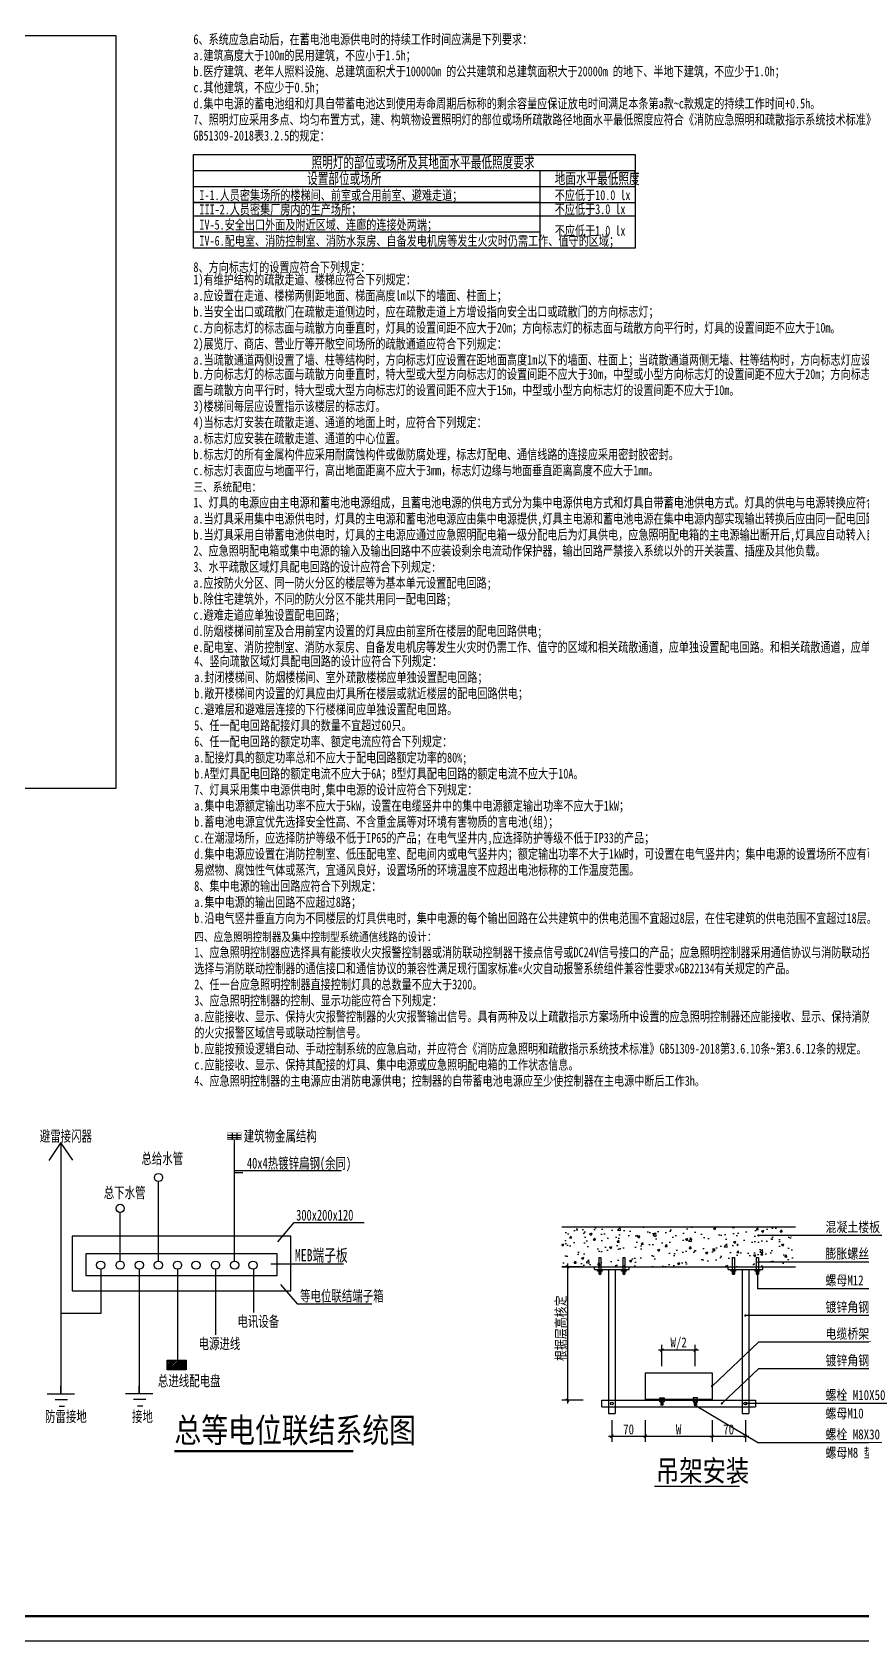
# Model space of a CAD drawing. Header units: millimetres. Extents: x -633009578 to 5705885, y -633235091 to 2571734.
# Drawn here: x 2474792 to 2508360, y 1986571 to 2051684 of the extents above; entities that cross this region are included whole.
import ezdxf
from ezdxf.enums import TextEntityAlignment as Align

# ---------------------------------------------------------------- set-up
doc = ezdxf.new("R2010")
doc.units = ezdxf.units.MM
doc.header["$LTSCALE"] = 1000
doc.header["$MEASUREMENT"] = 0
doc.linetypes.add('CONTINOUS', pattern=[0])
doc.layers.get('0').update_dxf_attribs({"color": 9})
for name, color, linetype in [('ABDE_DENG', 4, 'Continuous'), ('ABDE_LIN', 1, 'Continuous'), ('DEV', 7, 'Continuous'), ('E-电气说明文字', 3, 'Continuous'), ('EL-TEXT', 3, 'Continuous'), ('PUB_DIM', 3, 'Continuous'), ('PUB_TEXT', 7, 'Continuous'), ('QD', 7, 'Continuous'), ('TERM', 2, 'Continuous'), ('电-标注文字', 6, 'Continuous'), ('设备-箱柜', 3, 'Continuous'), ('院图签、封面151013$0$PUB_TITLE', 153, 'Continuous'), ('院图签、封面151013$0$图签文字', 4, 'Continuous')]:
    doc.layers.add(name, color=color, linetype=linetype)
doc.styles.add('-黑体', font='simhei.ttf', dxfattribs={"width": 0.8})
doc.styles.add('_HZTXT', font='simhei.ttf', dxfattribs={"width": 0.8, "bigfont": 'hztxt.shx'})
doc.styles.add('_TEL_DIM', font='simhei.ttf', dxfattribs={"height": 3.5, "bigfont": 'HZTXT'})
doc.styles.add('DIM', font='simhei.ttf')
doc.styles.add('SIM-DX', font='simhei.ttf', dxfattribs={"width": 0.707, "bigfont": 'HZTXT'})
doc.styles.get("Standard").update_dxf_attribs({"font": 'simhei.ttf', "bigfont": 'hztxt.shx'})
doc.styles.add('SYS', font='simhei.ttf', dxfattribs={"width": 0.707})
doc.styles.add('TSSD_Dimension', font='simhei.ttf', dxfattribs={"width": 0.707, "bigfont": 'hztxt.shx'})
doc.styles.add('ZXY', font='simhei.ttf', dxfattribs={"bigfont": 'bzhz.shx'})
doc.styles.add('院图签、封面151013$0$-宋体', font='simhei.ttf', dxfattribs={"width": 0.8})

# ---------------------------------------------------------------- blocks, each defined once
blk = doc.blocks.new('T_1309')
at = {"color": 0, "linetype": 'Continuous'}
blk.add_lwpolyline([(-5, 0), (5, 0), (5, 5), (-5, 5)], close=True, dxfattribs=at)
at = {"linetype": 'Continuous', "width": 0.7, "flags": 1}
for tag in ['XVALUE', 'YVALUE']:
    blk.add_attdef(tag, (0, 0), '', height=0.0002, dxfattribs=at)
blk = doc.blocks.new('DJ_2601')
at = {"color": 0, "linetype": 'Continuous'}
blk.add_lwpolyline([(4.8, 0, 0.3, 0.3, 0), (4.6, 1.7, 0.3, 0.3, 0), (3.7, 3.1, 0.3, 0.3, 0), (2.4, 4.2, 0.3, 0.3, 0), (0.8, 4.8, 0.3, 0.3, 0), (-0.8, 4.8, 0.3, 0.3, 0), (-2.4, 4.2, 0.3, 0.3, 0), (-3.7, 3.1, 0.3, 0.3, 0), (-4.6, 1.7, 0.3, 0.3, 0), (-4.8, 0, 0.3, 0.3, 0), (-4.6, -1.7, 0.3, 0.3, 0), (-3.7, -3.1, 0.3, 0.3, 0), (-2.4, -4.2, 0.3, 0.3, 0), (-0.8, -4.8, 0.3, 0.3, 0), (0.8, -4.8, 0.3, 0.3, 0), (2.4, -4.2, 0.3, 0.3, 0), (3.7, -3.1, 0.3, 0.3, 0), (4.6, -1.7, 0.3, 0.3, 0), (4.8, 0, 0.3, 0.3, 0)], format="xyseb", dxfattribs=at)
blk.add_circle((0, 0), 5, dxfattribs=at)
at = {"color": 0, "linetype": 'Continuous', "style": 'SYS', "width": 0.7, "flags": 1}
for tag in ['XYVALUE', 'VALUE']:
    blk.add_attdef(tag, text='', height=0.02, dxfattribs=at).set_placement((-2.5, 8), align=Align.MIDDLE)
blk = doc.blocks.new('BOX_2803')
at = {"color": 3, "linetype": 'Continuous'}
for p, q in [((-5, 4.25), (-4.25, 5)), ((-5, 3.36), (-3.36, 5)), ((-5, 2.48), (-2.48, 5)), ((-5, 1.59), (-1.59, 5)), ((-5, 0.71), (-0.71, 5)), ((-4.83, 0), (0.17, 5)), ((-3.94, 0), (1.06, 5)), ((-3.06, 0), (1.94, 5)), ((-2.18, 0), (2.82, 5)), ((-1.29, 0), (3.71, 5)), ((-0.41, 0), (4.59, 5)), ((0.48, 0), (5, 4.52)), ((1.36, 0), (5, 3.64)), ((2.24, 0), (5, 2.76)), ((3.13, 0), (5, 1.87)), ((4.01, 0), (5, 0.99)), ((4.9, 0), (5, 0.1))]:
    blk.add_line(p, q, dxfattribs=at)
blk.add_lwpolyline([(-5, 0), (-5, 5), (5, 5), (5, 0)], close=True, dxfattribs=at)
at = {"color": 3, "linetype": 'Continuous', "width": 0.7, "flags": 1}
for tag in ['XVALUE', 'YVALUE']:
    blk.add_attdef(tag, (0, 0), '', height=0.0002, dxfattribs=at)
blk = doc.blocks.new('T_1300')
at = {"color": 0, "linetype": 'Continuous'}
for p, q in [((-5, 3.247), (5, 3.247)), ((-5, 1.678), (5, 1.678)), ((-1.496, 5), (-1.496, 0)), ((1.795, 5), (1.795, 0))]:
    blk.add_line(p, q, dxfattribs=at)
at = {"color": 0, "linetype": 'Continuous', "const_width": 0.3}
blk.add_lwpolyline([(5, 0), (-5, 0), (-5, 5), (5, 5)], close=True, dxfattribs=at)
at = {"color": 0, "linetype": 'Continuous', "flags": 1}
for tag in ['XVALUE', 'YVALUE']:
    blk.add_attdef(tag, (0, 0), '', height=0.0002, dxfattribs=at)
blk = doc.blocks.new('L-8101')
at = {"color": 3, "linetype": 'Continuous'}
for p, q in [((-2.16685, 0), (2.16685, 0)), ((0, 0), (0, 1.2389)), ((-0.90875, -0.9084), (1.04845, -0.9084)), ((-0.27965, -1.9566), (0.55915, -1.9566))]:
    blk.add_line(p, q, dxfattribs=at)
at = {"color": 3, "linetype": 'Continuous', "style": 'DIM', "flags": 1}
for tag in ['XYVALUE', 'VALUE']:
    blk.add_attdef(tag, text='', height=0.02, dxfattribs=at).set_placement((-0.00035, 7.3324), align=Align.MIDDLE)
blk = doc.blocks.new('G$CF4FACE3C')
at = {"layer": 'ABDE_LIN', "color": 3, "linetype": 'Continuous'}
for p, q in [((16143, 8260.7, 50), (20060.9, 8260.7, 50)), ((16143, 8186.8, 50), (16448.2, 8186.8, 50)), ((17725.2, 5651.4, 50), (18331.2, 6357.8, 50)), ((18331.2, 6357.8, 50), (20888.5, 6357.8, 50)), ((17472.7, 4843.9, 50), (20132.7, 4843.9, 50)), ((17826.2, 4087, 50), (18432.2, 3380.5, 50)), ((18432.2, 3380.5, 50), (21165.6, 3380.5, 50))]:
    blk.add_line(p, q, dxfattribs=at)
at = {"layer": 'ABDE_LIN', "linetype": 'Continuous', "elevation": 50}
for points in [[(9789.3, 9287.8), (9347.6, 8625.7)], [(9789.3, 9274.2), (9789.3, 98.5)], [(9789.3, 9262.7), (10211, 8641.7)], [(16143, 4937.3), (16143, 9395.7)], [(13360.2, 4938.1), (13360.2, 7861.7)], [(11959.2, 4940.3), (11959.2, 6728.4)], [(11247.4, 4634.6), (11247.4, 3020.5)], [(12658.3, 4651.1), (12658.3, 115)], [(14054.5, 4634.6), (14054.5, 1288)], [(15448.7, 4639.5), (15448.7, 2241.8)], [(16832.3, 4636.4), (16832.3, 3067.4)], [(11247.4, 3020.5), (9789.3, 3020.5)]]:
    blk.add_lwpolyline(points, dxfattribs=at)
at = {"layer": 'EL-TEXT', "const_width": 90, "elevation": 50}
blk.add_lwpolyline([(13945.1, -2010.8), (20488.1, -2010.8)], dxfattribs=at)
at = {"layer": 'ABDE_DENG', "linetype": 'Continuous'}
for name, p, xscale, yscale, zscale in [('T_1300', (16134.5, 9387.1, 50), 50.00000000013305, 50.00000000013305, 50.00000000013305), ('DJ_2601', (13361.9, 8005, 50), 30.00000000019957, 30.00000000019957, 50), ('DJ_2601', (11960.9, 6871.7, 50), 30.00000000019957, 30.00000000019957, 50), ('T_1309', (14204, 3859.2, 50), 800.0000000003326, 399.999999999867, 50), ('T_1309', (14204, 4414.3, 50), 700.0000000000666, 160.0000000000665, 50), ('DJ_2601', (11245.4, 4794.8, 50), 30.00000000019957, 30.00000000019957, 50), ('DJ_2601', (11959.4, 4794.8, 50), 30.00000000019957, 30.00000000019957, 50), ('DJ_2601', (12658.4, 4794.8, 50), 30.00000000019957, 30.00000000019957, 50), ('DJ_2601', (13357.4, 4794.8, 50), 30.00000000019957, 30.00000000019957, 50), ('DJ_2601', (14056.4, 4794.8, 50), 30.00000000019957, 30.00000000019957, 50), ('DJ_2601', (14732.4, 4794.8, 50), 30.00000000019957, 30.00000000019957, 50), ('DJ_2601', (15447.4, 4794.8, 50), 30.00000000019957, 30.00000000019957, 50), ('DJ_2601', (16152.4, 4794.8, 50), 30.00000000019957, 30.00000000019957, 50), ('DJ_2601', (16819.4, 4794.8, 50), 30.00000000019957, 30.00000000019957, 50), ('BOX_2803', (14026.3, 967.4, 50), 70.00000000006654, 70.00000000006654, 50)]:
    blk.add_blockref(name, p, dxfattribs=dict(at, xscale=xscale, yscale=yscale, zscale=zscale))
at = {"layer": 'DEV', "color": 3, "linetype": 'Continuous', "xscale": 230.9468822179894, "yscale": 230.9468822179894, "zscale": 230.9468822179894}
for p in [(9789.3, 88.2, 50), (12658.3, 95.7, 50)]:
    blk.add_blockref('L-8101', p, dxfattribs=at)
at = {"layer": 'E-电气说明文字', "style": 'TSSD_Dimension', "width": 0.7}
for s, p in [('避雷接闪器', (9017.7, 9320.8, 50)), ('建筑物金属结构', (16480.4, 9320.8, 50)), ('总给水管', (12738.7, 8498.7, 50)), ('40x4热镀锌扁钢(余同)', (16597, 8327.7, 50)), ('总下水管', (11360.7, 7249, 50)), ('300x200x120', (18397.7, 6426.6, 50)), ('等电位联结端子箱', (18542.3, 3471, 50)), ('电讯设备', (16252.1, 2536.6, 50)), ('电源进线', (14827.5, 1723.7, 50)), ('总进线配电盘', (13340.3, 362.4, 50))]:
    blk.add_text(s, height=400, dxfattribs=at).set_placement(p)
for s, p in [('防雷接地', (9210.2, -741.7, 50)), ('接地', (12393.9, -741.7, 50))]:
    blk.add_text(s, height=400, dxfattribs=at).set_placement(p, align=Align.MIDDLE_LEFT)
at = {"layer": 'EL-TEXT', "style": 'ZXY', "width": 0.7}
blk.add_text('MEB端子板', height=450, dxfattribs=at).set_placement((18354, 4934.5, 50))
at = {"layer": 'EL-TEXT', "color": 7, "style": '_TEL_DIM', "width": 0.8}
blk.add_text('总等电位联结系统图', height=900, dxfattribs=at).set_placement((13945.1, -1695.8, 50))
blk = doc.blocks.new('_dimx')
blk.add_line((-150, 0), (150, 0))
at = {"const_width": 50}
blk.add_lwpolyline([(-70, -70), (70, 70)], dxfattribs=at)
blk = doc.blocks.new('$TelecSys$00000011')
at = {"const_width": 0.5}
blk.add_lwpolyline([(-0.25, 0, 1), (0.25, 0, 1)], format="xyb", close=True, dxfattribs=at)
blk = doc.blocks.new('G$C2C897DA0')
h = blk.add_hatch()
h.set_pattern_fill('AN33C', color=251, scale=1125, style=0)
h.set_pattern_definition([(50, (-346910, -71755.9), (806.9177, -70.5962), [84.375, -928.125]), (355, (-346910, -71755.9), (-156.0953, 846.2162), [67.5, -742.5]), (100.4514, (-346842.8, -71761.8), (650.823, 775.6195), [71.7077, -788.7849]), (46.1842, (-346910, -71530.9), (1200.6462, -186.209), [126.5625, -1392.1875]), (96.6356, (-346810, -71546.4), (1051.4955, 1095.8826), [107.5616, -1183.177]), (351.1842, (-346910, -71530.9), (1051.4947, 1095.8834), [101.25, -1113.75]), (21, (-346797.5, -71587.1), (671.5204, -452.9463), [84.375, -928.125]), (326, (-346797.5, -71587.1), (273.7297, 815.7938), [67.5, -742.5]), (71.4514, (-346741.56, -71624.9), (945.2505, 362.8468), [71.7077, -788.7849]), (37.5, (-346910.02, -71755.88), (13.67984, 374.50559), [0, -733.5, 0, -753.75, 0, -745.3125]), (7.5, (-346910, -71755.88), (295.95323, 443.71318), [0, -429.75, 0, -716.625, 0, -284.0625]), (327.5, (-347160.9, -71755.88), (600.55024, -25.37423), [0, -281.25, 0, -877.5, 0, -1164.375]), (317.5, (-347273.4, -71755.9), (656.08444, 112.6181), [0, -365.625, 0, -582.75, 0, -826.875])])
h.paths.add_polyline_path([(1800, 4295), (-6075, 4295), (-6075, 2945), (1800, 2945)])
at = {"ltscale": 0.001}
for p, q in [((-6075, 4295), (1800, 4295)), ((-4828, 3260), (-4757, 3260)), ((-4018, 3260), (-3947, 3260)), ((-328, 3260), (-257, 3260)), ((482, 3260), (553, 3260)), ((-6075, 2945), (1800, 2945)), ((-4972, 2855), (-4972, 2945)), ((-4972, 2855), (-3802, 2855)), ((-4500, 2855), (-4500, -2005)), ((-4275, 2855), (-4275, -2005)), ((-3802, 2855), (-3802, 2945)), ((-472, 2855), (-472, 2945)), ((-472, 2855), (698, 2855)), ((0, 2855), (0, -2005)), ((225, 2855), (225, -2005)), ((698, 2855), (698, 2945)), ((-3262, -633), (-3262, -1533)), ((-3262, -633), (-1012, -633)), ((-1012, -633), (-1012, -1533)), ((-4725, -1780), (-4725, -1555)), ((-4725, -1555), (450, -1555)), ((-1012, -1533), (-3262, -1533)), ((-2736, -1533), (-2665, -1533)), ((-1539, -1533), (-1610, -1533)), ((450, -1555), (450, -1780)), ((-4725, -1780), (450, -1780)), ((-4500, -2005), (-4275, -2005)), ((0, -2005), (225, -2005))]:
    blk.add_line(p, q, dxfattribs=at)
at = {"color": 252}
for p, q in [((6367, 4002), (553, 4002)), ((6367, 3102), (553, 3102)), ((518, 2692), (518, 2202)), ((6367, 2202), (518, 2202)), ((6367, 1302), (112, 1302)), ((-1012, -1083), (553, 402)), ((6367, 402), (553, 402)), ((-680, -1668), (553, -498)), ((6367, -498), (553, -498)), ((-1575, -1718), (553, -2992)), ((6367, -1668), (112, -1668)), ((6367, -2992), (553, -2992))]:
    blk.add_line(p, q, dxfattribs=at)
for p, q in [((-4828, 3260), (-4828, 2692)), ((-4757, 3260), (-4757, 2692)), ((-4018, 3260), (-4018, 2692)), ((-3947, 3260), (-3947, 2692)), ((-328, 3260), (-328, 2692)), ((-257, 3260), (-257, 2692)), ((482, 3260), (482, 2692)), ((553, 3260), (553, 2692)), ((-4835, 2855), (-4835, 2797)), ((-4751, 2855), (-4751, 2797)), ((-4025, 2855), (-4025, 2797)), ((-3941, 2855), (-3941, 2797)), ((-335, 2855), (-335, 2797)), ((-251, 2855), (-251, 2797)), ((475, 2855), (475, 2797)), ((559, 2855), (559, 2797)), ((-4757, 2692), (-4828, 2692)), ((-3947, 2692), (-4018, 2692)), ((-257, 2692), (-328, 2692)), ((553, 2692), (482, 2692)), ((-2743, -1555), (-2743, -1613)), ((-2736, -1533), (-2736, -1718)), ((-2665, -1533), (-2665, -1718)), ((-2658, -1555), (-2658, -1613)), ((-1617, -1555), (-1617, -1613)), ((-1610, -1533), (-1610, -1718)), ((-1539, -1533), (-1539, -1718)), ((-1532, -1555), (-1532, -1613)), ((-2665, -1718), (-2736, -1718)), ((-1610, -1718), (-1539, -1718))]:
    blk.add_line(p, q)
for points in [[(-4717, 2855), (-4717, 2797), (-4868, 2797), (-4868, 2855)], [(-3907, 2855), (-3907, 2797), (-4058, 2797), (-4058, 2855)], [(-217, 2855), (-217, 2797), (-368, 2797), (-368, 2855)], [(593, 2855), (593, 2797), (442, 2797), (442, 2855)], [(-2624, -1475), (-2624, -1533), (-2776, -1533), (-2776, -1475)], [(-2624, -1555), (-2624, -1613), (-2776, -1613), (-2776, -1555)], [(-1651, -1475), (-1651, -1533), (-1499, -1533), (-1499, -1475)], [(-1651, -1555), (-1651, -1613), (-1499, -1613), (-1499, -1555)]]:
    blk.add_lwpolyline(points, close=True)
at = {"ltscale": 0.001}
for centre in [(-4388, -1668), (112, -1668)]:
    blk.add_circle(centre, 48.4, dxfattribs=at)
for points in [[(-4757, 2793), (-4828, 2774), (-4757, 2760), (-4828, 2741), (-4757, 2727), (-4828, 2708), (-4757, 2692)], [(-3947, 2793), (-4018, 2774), (-3947, 2760), (-4018, 2741), (-3947, 2727), (-4018, 2708), (-3947, 2692)], [(-257, 2793), (-328, 2774), (-257, 2760), (-328, 2741), (-257, 2727), (-328, 2708), (-257, 2692)], [(553, 2793), (482, 2774), (553, 2760), (482, 2741), (553, 2727), (482, 2708), (553, 2692)], [(-2665, -1617), (-2736, -1636), (-2665, -1650), (-2736, -1669), (-2665, -1683), (-2736, -1702), (-2665, -1718)], [(-1610, -1617), (-1539, -1636), (-1610, -1650), (-1539, -1669), (-1610, -1683), (-1539, -1702), (-1610, -1718)]]:
    blk.add_spline(points, degree=3)
at = {"layer": 'PUB_DIM'}
for p, q in [((-5351, 2945), (-6075, 2945)), ((-5351, 2945), (-6075, 2945)), ((-5888, 2946), (-5888, 2946)), ((-5888, 2832), (-5888, -1554)), ((-2700, -408), (-2700, 317)), ((-2700, -408), (-2700, 317)), ((-2699, 129), (-2698, 129)), ((-1688, 129), (-2588, 129)), ((-1575, -408), (-1575, 317)), ((-1575, -408), (-1575, 317)), ((-1574, 129), (-1574, 129)), ((-5351, -1555), (-6075, -1555)), ((-5351, -1555), (-6075, -1555)), ((-5888, -1554), (-5888, -1554)), ((-4388, -2231), (-4388, -2955)), ((-4388, -2231), (-4388, -2955)), ((-3262, -2231), (-3262, -2955)), ((-3262, -2231), (-3262, -2955)), ((-1012, -2231), (-1012, -2955)), ((-1012, -2231), (-1012, -2955)), ((112, -2231), (112, -2955)), ((112, -2231), (112, -2955)), ((-4388, -2767), (-4389, -2767)), ((-4275, -2767), (-3375, -2767)), ((-3263, -2767), (-3264, -2767)), ((-3150, -2767), (-1125, -2767)), ((-1013, -2767), (-1014, -2767)), ((-900, -2767), (0, -2767)), ((112, -2767), (111, -2767))]:
    blk.add_line(p, q, dxfattribs=at)
at = {"layer": 'QD', "color": 0}
blk.add_line((-2950, -4451), (-81, -4451), dxfattribs=at)
at = {"layer": 'PUB_DIM'}
for p, xscale, yscale, zscale, rotation in [((-5888, 2945), 0.750000000349246, 0.750000000349246, 0.750000000349246, 270), ((-5888, 2945), 0.750000000349246, 0.750000000349246, 0.750000000349246, 270), ((-2700, 129), 0.7499999993015081, 0.7499999993015081, 0.7499999993015081, 180), ((-2700, 129), 0.7499999993015081, 0.7499999993015081, 0.7499999993015081, 180), ((-1575, 129), 0.7499999993015081, 0.7499999993015081, 0.7499999993015081, 180), ((-5888, -1555), 0.750000000349246, 0.750000000349246, 0.750000000349246, 270), ((-5888, -1555), 0.750000000349246, 0.750000000349246, 0.750000000349246, 270)]:
    blk.add_blockref('_dimx', p, dxfattribs=dict(at, xscale=xscale, yscale=yscale, zscale=zscale, rotation=rotation))
at = {"layer": 'PUB_DIM', "xscale": 0.7499999993015081, "yscale": 0.7499999993015081, "zscale": 0.7499999993015081}
for p in [(-4388, -2767), (-3262, -2767), (-1012, -2767), (112, -2767), (112, -2767)]:
    blk.add_blockref('_dimx', p, dxfattribs=at)
at = {"layer": 'TERM', "xscale": -75.58272000169381, "yscale": 75.5827199985506, "zscale": 75.58272000000002}
for p in [(553, 4002), (518, 2692), (553, 3102), (112, 1302), (-1012, -1083), (-1575, -1718), (-680, -1668)]:
    blk.add_blockref('$TelecSys$00000011', p, dxfattribs=at)
at = {"color": 7, "style": '_HZTXT', "width": 0.8}
blk.add_text('根据层高核定', height=337.5, rotation=90, dxfattribs=at).set_placement((-5941, -232))
at = {"layer": 'PUB_DIM', "color": 7, "style": '_HZTXT', "width": 0.8}
for s, p in [('混凝土楼板', (2814, 4120)), ('膨胀螺丝 M12X105', (2814, 3220)), ('螺母M12 垫圈12', (2814, 2320)), ('镀锌角钢 L50X4 吊架', (2814, 1420)), ('电缆桥架', (2814, 520)), ('镀锌角钢 L50X4 横梁', (2814, -380)), ('螺栓 M10X50', (2814, -1550)), ('螺母M10 垫圈10', (2814, -2169)), ('螺栓 M8X30', (2814, -2875)), ('螺母M8 垫圈8', (2814, -3494))]:
    blk.add_text(s, height=337.5, dxfattribs=at).set_placement(p)
at = {"layer": 'PUB_DIM', "color": 7, "attachment_point": 5, "style": '_HZTXT'}
for s, insert, char_height in [('W/2', (-2138, 354), 337.5), ('70', (-3825, -2542), 337.5), ('W', (-2138, -2542), 338), ('70', (-450, -2542), 337.5)]:
    blk.add_mtext(s, dxfattribs=dict(at, insert=insert, char_height=char_height))
at = {"layer": 'QD', "color": 0, "style": '_HZTXT', "width": 0.8}
blk.add_text('吊架安装', height=720, dxfattribs=at).set_placement((-2900, -4298))
blk = doc.blocks.new('建筑图框_A0')
at = {"layer": '院图签、封面151013$0$PUB_TITLE'}
blk.add_lwpolyline([(0, 0), (118900, 0), (118900, 84100), (0, 84100)], close=True, dxfattribs=at)
at = {"layer": '院图签、封面151013$0$PUB_TITLE', "const_width": 100}
blk.add_lwpolyline([(2500, 1000), (117900, 1000), (117900, 83100), (2500, 83100)], close=True, dxfattribs=at)
at = {"layer": '院图签、封面151013$0$图签文字', "color": 6, "style": '院图签、封面151013$0$-宋体'}
for tag, height, width, p in [('工程主持人', 400, 0.8, (114688, 36700)), ('审定', 400, 0.8, (114688, 35900)), ('审核', 400, 0.8, (114688, 35100)), ('专业负责人', 400, 0.8, (114688, 34300)), ('校对', 400, 0.8, (114688, 33500)), ('设计', 400, 0.8, (114688, 32700)), ('方案设计人', 400, 0.8, (114688, 31900)), ('工程编号', 300, 0.7, (115738, 8700)), ('版次', 300, 0.7, (113538, 3006)), ('日期', 300, 0.7, (116838, 3000)), ('比例', 300, 0.7, (113538, 2200)), ('图号_X施', 300, 0.7, (116338, 2200)), ('图号_总数', 200, 0.7, (117338, 2000)), ('图号', 200, 0.7, (117338, 2400))]:
    blk.add_attdef(tag, text='', height=height, dxfattribs=dict(at, width=width)).set_placement(p, align=Align.MIDDLE_CENTER)
at = {"layer": '院图签、封面151013$0$图签文字', "color": 6, "style": '院图签、封面151013$0$-宋体', "width": 0.7}
for tag, p in [('建设单位_001', (115736, 7446)), ('工程名称_001', (115734, 6045)), ('图名_001', (114543, 4060))]:
    blk.add_attdef(tag, p, '', height=300, dxfattribs=at)

msp = doc.modelspace()

# ---------------------------------------------------------------- linework, layer by layer
for p, q in [((2481315.7, 2046088), (2499194.6, 2046088)), ((2495327.8, 2046088), (2495327.8, 2042942.6)), ((2481315.7, 2045438), (2499194.6, 2045438)), ((2481315.7, 2044788), (2499194.6, 2044788)), ((2481315.7, 2044788), (2499194.6, 2044788)), ((2495327.8, 2044788), (2481315.7, 2044788)), ((2495327.8, 2044788), (2481315.7, 2044788)), ((2499194.6, 2044242.6), (2481315.7, 2044242.6)), ((2495327.8, 2043592.6), (2481315.7, 2043592.6)), ((2499194.6, 2042942.6), (2481315.7, 2042942.6))]:
    msp.add_line(p, q)
at = {"elevation": 4359.4}
msp.add_lwpolyline([(2478188.5, 2051541.9), (2431186.5, 2051541.9), (2431186.5, 2021086.4), (2478188.5, 2021086.4)], close=True, dxfattribs=at)
msp.add_lwpolyline([(2481315.7, 2046738), (2499194.6, 2046738), (2499194.6, 2042942.6), (2481315.7, 2042942.6)], close=True)

# ---------------------------------------------------------------- block references
for name, p, xscale, yscale, zscale in [('G$CF4FACE3C', (2465124.5, 1996473.9, -46.1), 1.10592, 1.10592, 1.10592), ('G$C2C897DA0', (2503512.4, 1998177.1), 1.2, 1.2, 1.2)]:
    msp.add_blockref(name, p, dxfattribs=dict(xscale=xscale, yscale=yscale, zscale=zscale))
at = {"layer": '设备-箱柜'}
msp.add_blockref('建筑图框_A0', (2425455.3, 1986571.4), dxfattribs=at)

# ---------------------------------------------------------------- texts
at = {"layer": 'PUB_TEXT', "color": 6, "style": 'SIM-DX', "width": 0.7}
for s, p in [('照明灯的部位或场所及其地面水平最低照度要求', (2486094.2, 2046188)), ('设置部位或场所', (2485915, 2045538)), ('地面水平最低照度', (2495934.7, 2045538))]:
    msp.add_text(s, height=450, dxfattribs=at).set_placement(p)
at = {"layer": 'PUB_TEXT', "linetype": 'CONTINOUS', "style": '-黑体', "width": 0.8}
for s, p in [('三、系统配电：', (2481315.7, 2033096.9)), ('四、应急照明控制器及集中控制型系统通信线路的设计：', (2481350.7, 2014890.9))]:
    msp.add_text(s, height=350, dxfattribs=at).set_placement(p)
at = {"layer": '电-标注文字', "style": 'SIM-DX', "width": 0.75}
for s, p in [('6、系统应急启动后，在蓄电池电源供电时的持续工作时间应满是下列要求：', (2481315.7, 2051199.1)), ('a.建筑高度大于100m的民用建筑，不应小于1.5h；', (2481315.7, 2050549.1)), ('b.医疗建筑、老年人照料设施、总建筑面积大于100000m 的公共建筑和总建筑面积大于20000m 的地下、半地下建筑，不应少于1.0h；', (2481315.7, 2049899.1)), ('c.其他建筑，不应少于0.5h；', (2481315.7, 2049249.1)), ('d.集中电源的蓄电池组和灯具自带蓄电池达到使用寿命周期后标称的剩余容量应保证放电时间满足本条第a款~c款规定的持续工作时间+0.5h。', (2481315.7, 2048599.1)), ('7、照明灯应采用多点、均匀布置方式，建、构筑物设置照明灯的部位或场所疏散路径地面水平最低照度应符合《消防应急照明和疏散指示系统技术标准》', (2481315.7, 2047949.1)), ('GB51309-2018表3.2.5的规定：', (2481315.7, 2047299.1)), ('I-1.人员密集场所的楼梯间、前室或合用前室、避难走道；', (2481559.7, 2044888)), ('不应低于10.0 lx', (2495934.7, 2044888)), ('III-2.人员密集厂房内的生产场所；', (2481559.7, 2044311.1)), ('不应低于3.0 lx', (2495934.7, 2044320.6)), ('IV-5.安全出口外面及附近区域、连廊的连接处两端；', (2481559.7, 2043692.6)), ('不应低于1.0 lx', (2495934.7, 2043447)), ('IV-6.配电室、消防控制室、消防水泵房、自备发电机房等发生火灾时仍需工作、值守的区域；', (2481559.7, 2043042.6)), ('8、方向标志灯的设置应符合下列规定：', (2481315.7, 2041974.7)), ('1)有维护结构的疏散走道、楼梯应符合下列规定：', (2481315.7, 2041473.9)), ('a.应设置在走道、楼梯两侧距地面、梯面高度lm以下的墙面、柱面上；', (2481315.7, 2040823.9)), ('b.当安全出口或疏散门在疏散走道侧边时，应在疏散走道上方增设指向安全出口或疏散门的方向标志灯；', (2481315.7, 2040173.9)), ('c.方向标志灯的标志面与疏散方向垂直时，灯具的设置间距不应大于20m；方向标志灯的标志面与疏散方向平行时，灯具的设置间距不应大于10m。', (2481315.7, 2039523.9)), ('2)展览厅、商店、营业厅等开敞空间场所的疏散通道应符合下列规定：', (2481315.7, 2038873.9)), ('a.当疏散通道两侧设置了墙、柱等结构时，方向标志灯应设置在距地面高度1m以下的墙面、柱面上；当疏散通道两侧无墙、柱等结构时，方向标志灯应设置在疏散通道的上方；', (2481315.7, 2038223.9)), ('b.方向标志灯的标志面与疏散方向垂直时，特大型或大型方向标志灯的设置间距不应大于30m，中型或小型方向标志灯的设置间距不应大于20m；方向标志灯的标志', (2481315.7, 2037646.9)), ('面与疏散方向平行时，特大型或大型方向标志灯的设置间距不应大于15m，中型或小型方向标志灯的设置间距不应大于10m。', (2481315.7, 2036996.9)), ('3)楼梯间每层应设置指示该楼层的标志灯。', (2481315.7, 2036346.9)), ('4)当标志灯安装在疏散走道、通道的地面上时，应符合下列规定：', (2481315.7, 2035696.9)), ('a.标志灯应安装在疏散走道、通道的中心位置。', (2481315.7, 2035046.9)), ('b.标志灯的所有金属构件应采用耐腐蚀构件或做防腐处理，标志灯配电、通信线路的连接应采用密封胶密封。', (2481315.7, 2034396.9)), ('c.标志灯表面应与地面平行，高出地面距离不应大于3mm，标志灯边缘与地面垂直距离高度不应大于1mm。', (2481315.7, 2033746.9)), ('1、灯具的电源应由主电源和蓄电池电源组成，且蓄电池电源的供电方式分为集中电源供电方式和灯具自带蓄电池供电方式。灯具的供电与电源转换应符合下列规定:', (2481315.7, 2032446.9)), ('a.当灯具采用集中电源供电时，灯具的主电源和蓄电池电源应由集中电源提供,灯具主电源和蓄电池电源在集中电源内部实现输出转换后应由同一配电回路为灯具供电;', (2481315.7, 2031796.9)), ('b.当灯具采用自带蓄电池供电时，灯具的主电源应通过应急照明配电箱一级分配电后为灯具供电，应急照明配电箱的主电源输出断开后,灯具应自动转入自带蓄电池供电。', (2481315.7, 2031146.9)), ('2、应急照明配电箱或集中电源的输入及输出回路中不应装设剩余电流动作保护器，输出回路严禁接入系统以外的开关装置、插座及其他负载。', (2481315.7, 2030496.9)), ('3、水平疏散区域灯具配电回路的设计应符合下列规定:', (2481315.7, 2029846.9)), ('a.应按防火分区、同一防火分区的楼层等为基本单元设置配电回路;', (2481315.7, 2029196.9)), ('b.除住宅建筑外，不同的防火分区不能共用同一配电回路;', (2481315.7, 2028546.9)), ('c.避难走道应单独设置配电回路;', (2481315.7, 2027896.9)), ('d.防烟楼梯间前室及合用前室内设置的灯具应由前室所在楼层的配电回路供电;', (2481315.7, 2027246.9)), ('e.配电室、消防控制室、消防水泵房、自备发电机房等发生火灾时仍需工作、值守的区域和相关疏散通道，应单独设置配电回路。和相关疏散通道，应单独设置配电回路。', (2481315.7, 2026596.9)), ('4、竖向疏散区域灯具配电回路的设计应符合下列规定：', (2481349.2, 2026025.4)), ('a.封闭楼梯间、防烟楼梯间、室外疏散楼梯应单独设置配电回路；', (2481349.2, 2025375.4)), ('b.敞开楼梯间内设置的灯具应由灯具所在楼层或就近楼层的配电回路供电；', (2481349.2, 2024725.4)), ('c.避难层和避难层连接的下行楼梯间应单独设置配电回路。', (2481349.2, 2024075.4)), ('5、任一配电回路配接灯具的数量不宜超过60只。', (2481349.2, 2023425.4)), ('6、任一配电回路的额定功率、额定电流应符合下列规定：', (2481349.2, 2022775.4)), ('a.配接灯具的额定功率总和不应大于配电回路额定功率的80%%%;', (2481349.2, 2022125.4)), ('b.A型灯具配电回路的额定电流不应大于6A；B型灯具配电回路的额定电流不应大于10A。', (2481349.2, 2021475.4)), ('7、灯具采用集中电源供电时,集中电源的设计应符合下列规定：', (2481349.2, 2020825.4)), ('a.集中电源额定输出功率不应大于5kW，设置在电缆竖井中的集中电源额定输出功率不应大于1kW；', (2481349.2, 2020175.4)), ('b.蓄电池电源宜优先选择安全性高、不含重金属等对环境有害物质的言电池(组)；', (2481349.2, 2019525.4)), ('c.在潮湿场所，应选择防护等级不低于IP65的产品；在电气坚井内,应选择防护等级不低于IP33的产品；', (2481349.2, 2018875.4)), ('d.集中电源应设置在消防控制室、低压配电室、配电间内或电气竖井内；额定输出功率不大于1kW时，可设置在电气竖井内；集中电源的设置场所不应有可燃气体管道、', (2481349.2, 2018225.4)), ('易燃物、腐蚀性气体或蒸汽，宜通风良好，设置场所的环境温度不应超出电池标称的工作温度范围。', (2481349.2, 2017575.4)), ('8、集中电源的输出回路应符合下列规定：', (2481349.2, 2016925.4)), ('a.集中电源的输出回路不应超过8路；', (2481349.2, 2016275.4)), ('b.沿电气竖井垂直方向为不同楼层的灯具供电时，集中电源的每个输出回路在公共建筑中的供电范围不宜超过8层，在住宅建筑的供电范围不宜超过18层。', (2481349.2, 2015625.4)), ('1、应急照明控制器应选择具有能接收火灾报警控制器或消防联动控制器干接点信号或DC24V信号接口的产品；应急照明控制器采用通信协议与消防联动控制器通信时，', (2481350.7, 2014240.9)), ('选择与消防联动控制器的通信接口和通信协议的兼容性满足现行国家标准«火灾自动报警系统组件兼容性要求»GB22134有关规定的产品。', (2481350.7, 2013590.9)), ('2、任一台应急照明控制器直接控制灯具的总数量不应大于3200。', (2481350.7, 2012940.9)), ('3、应急照明控制器的控制、显示功能应符合下列规定：', (2481350.7, 2012290.9)), ('a.应能接收、显示、保持火灾报警控制器的火灾报警输出信号。具有两种及以上疏散指示方案场所中设置的应急照明控制器还应能接收、显示、保持消防联动控制器发出', (2481350.7, 2011640.9)), ('的火灾报警区域信号或联动控制信号。', (2481350.7, 2010990.9)), ('b.应能按预设逻辑自动、手动控制系统的应急启动，并应符合《消防应急照明和疏散指示系统技术标准》GB51309-2018第3.6.10条~第3.6.12条的规定。', (2481350.7, 2010340.9)), ('c.应能接收、显示、保持其配接的灯具、集中电源或应急照明配电箱的工作状态信息。', (2481350.7, 2009690.9)), ('4、应急照明控制器的主电源应由消防电源供电；控制器的自带蓄电池电源应至少使控制器在主电源中断后工作3h。', (2481350.7, 2009040.9))]:
    msp.add_text(s, height=400, dxfattribs=at).set_placement(p)
for p in [(2489363.1, 2050129.1), (2494930.6, 2050129.1)]:
    msp.add_text('2', height=200, dxfattribs=at).set_placement(p, align=Align.BOTTOM_CENTER)

doc.saveas('drawing.dxf')
